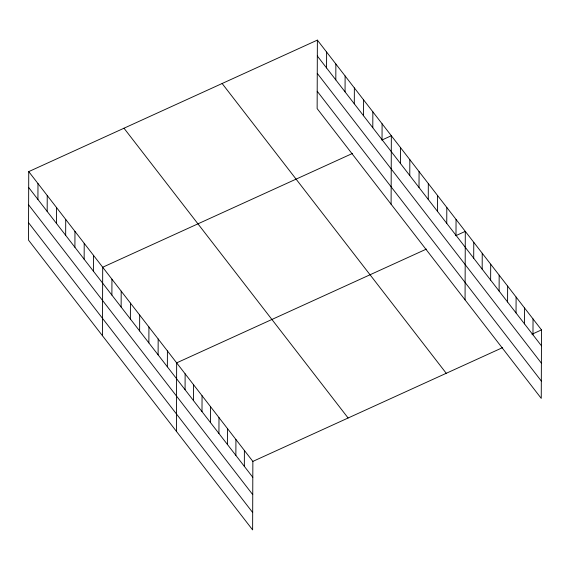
<?xml version="1.0" encoding="UTF-8"?>
<svg xmlns="http://www.w3.org/2000/svg" width="570" height="570" viewBox="0 0 570 570"><rect width="100%" height="100%" fill="white"/><g stroke="black" fill="none" stroke-linecap="round" stroke-linejoin="round"><path stroke-width="0.85" d="M28.742 171.613L28.5 240.105L252.624 529.893L252.859 461.401L28.742 171.613L317.376 40.107L541.5 329.895L541.258 398.387L317.141 108.599L317.376 40.107M37.926 199.457L37.983 183.561M47.175 211.413L47.232 195.517M56.416 223.362L56.473 207.473M65.664 235.317L65.721 219.429M74.912 247.273L74.962 231.377M84.153 259.229L84.21 243.333M93.402 271.178L93.451 255.289M102.458 335.73L102.7 267.237L352.445 153.458M111.891 295.089L111.941 279.193M121.132 307.038L121.189 291.149M130.38 318.993L130.437 303.105M139.621 330.949L139.678 315.053M148.87 342.905L148.927 327.009M158.111 354.854L158.168 338.965M167.359 366.809L167.416 350.913M176.422 431.362L176.657 362.869L426.403 249.09M185.072 389.709L185.129 373.82M193.536 400.66L193.593 384.764M202.001 411.604L202.058 395.715M210.472 422.555L210.53 406.659M218.937 433.499L218.994 417.611M227.402 444.45L227.459 428.555M235.873 455.394L235.93 439.506M244.338 466.346L244.395 450.45M326.567 67.958L326.624 52.062M335.815 79.914L335.865 64.018M345.057 91.863L345.114 75.974M354.305 103.818L354.362 87.923M363.546 115.774L363.603 99.878M372.794 127.723L372.851 111.834M382.035 139.678L382.092 123.79M391.098 204.231L391.341 135.738L381.815 140.077M400.525 163.59L400.582 147.694M409.773 175.539L409.83 159.65M419.021 187.494L419.071 171.599M428.262 199.45L428.319 183.554M437.511 211.399L437.56 195.51M446.752 223.355L446.809 207.466M456 235.31L456.057 219.414M465.063 299.863L465.298 231.37L455.772 235.709M473.713 258.21L473.763 242.314M482.177 269.161L482.234 253.265M490.642 280.105L490.699 264.209M499.113 291.056L499.163 275.16M507.578 302L507.635 286.104M516.042 312.951L516.099 297.055M524.514 323.895L524.564 308M532.978 334.846L533.036 318.951M252.859 461.401L502.605 347.615M531.974 334.241L541.5 329.895M317.326 56.002L541.443 345.791M317.262 73.359L541.386 363.147M317.198 91.243L541.322 381.031M222.129 83.505L446.246 373.293M123.989 128.214L348.113 418.002M28.685 187.502L252.802 477.29M28.621 204.858L252.745 494.646M28.564 222.742L252.681 512.53"/></g></svg>
